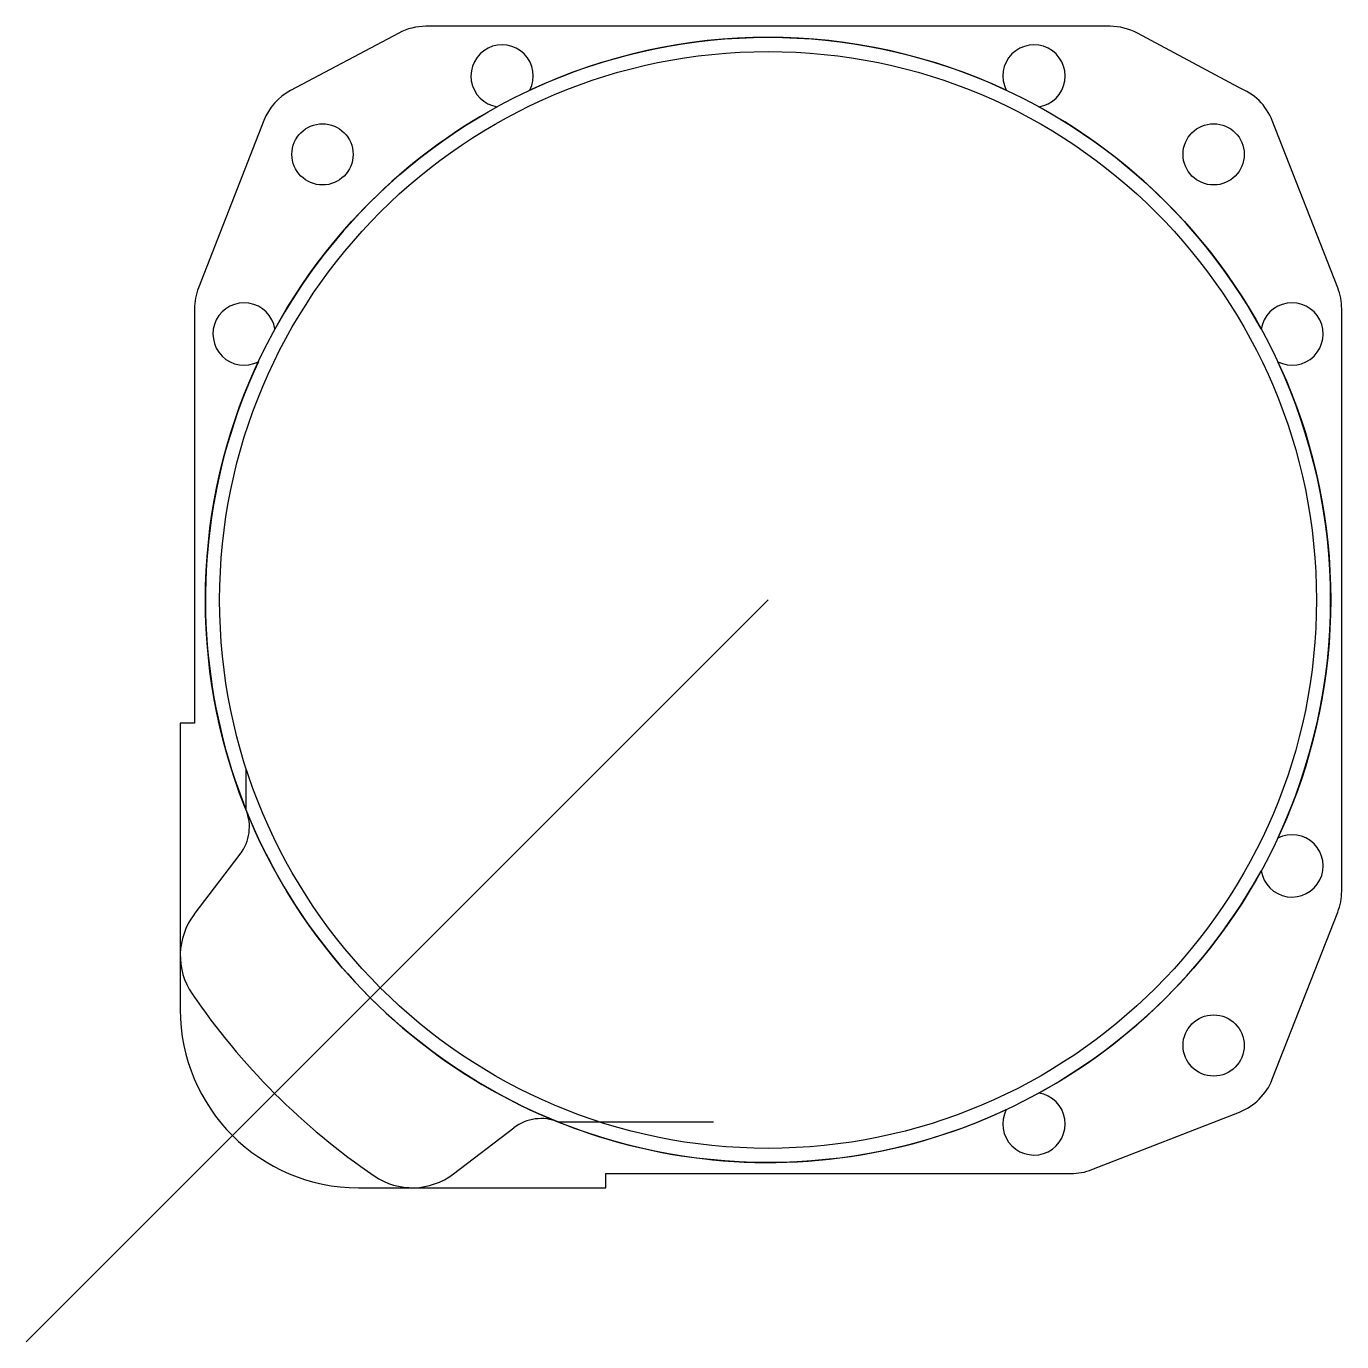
# Model space of a CAD drawing. Header units: millimetres. Extents: x -52.3 to 40.5, y -52.3 to 40.5.
import ezdxf

# ---------------------------------------------------------------- set-up
doc = ezdxf.new("R2010")
doc.units = ezdxf.units.MM
doc.layers.get('0').update_dxf_attribs({"linetype": 'CONTINUOUS'})

msp = doc.modelspace()

# ---------------------------------------------------------------- linework, layer by layer
for p, q in [((-26.049, 39.988), (-33.685, 35.926)), ((24.123, 40.465), (-24.133, 40.465)), ((33.2, 36.145), (26.052, 39.981)), ((-35.568, 33.812), (-40.185, 22.024)), ((40.185, 22.024), (35.568, 33.812)), ((-40.466, 20.536), (-40.466, -8.69)), ((40.465, -20.536), (40.465, 20.536)), ((0, 0), (-31.431, -31.431)), ((0, 0), (-52.327, -52.327)), ((-41.466, -8.69), (-41.466, -28.902)), ((-40.466, -8.69), (-41.466, -8.69)), ((-36.818, -14.818), (-36.818, -11.883)), ((-40.49, -22.195), (-37.238, -17.928)), ((35.568, -33.812), (40.185, -22.024)), ((22.85, -40.186), (33.253, -36.125)), ((-14.818, -36.818), (-3.851, -36.818)), ((-22.195, -40.49), (-17.928, -37.238)), ((-11.433, -40.466), (21.366, -40.466)), ((-11.433, -41.466), (-11.433, -40.466)), ((-28.902, -41.466), (-11.433, -41.466))]:
    msp.add_line(p, q)
msp.add_lwpolyline([(-35.955, 16.803, 0.700836), (16.803, -35.955, 3.086426), (19.104, -34.787, 0.142551), (34.787, -19.104, 3.086426), (35.955, -16.803, 0.222137), (35.955, 16.803, 3.086426), (34.787, 19.104, 0.142551), (19.104, 34.787, 3.086426), (16.803, 35.955, 0.222137), (-16.803, 35.955, 3.086426), (-19.104, 34.787, 0.142551), (-34.787, 19.104, 3.086426)], format="xyb", close=True)
for centre, radius in [((0, 0), 39.688), ((0, 0), 38.688), ((-31.431, 31.431), 2.159), ((31.431, 31.431), 2.159), ((31.431, -31.431), 2.159)]:
    msp.add_circle(centre, radius)
for centre, radius, start, end in [((-24.133, 36.385), 4.08, 90, 118.00644), ((24.123, 36.385), 4.08, 61.78163, 90), ((-31.769, 32.324), 4.08, 118.00644, 158.61426), ((31.769, 32.324), 4.08, 21.38574, 69.47367), ((-36.386, 20.536), 4.08, 158.61426, 180), ((36.385, 20.536), 4.08, 0, 21.38574), ((-39.763, -16.004), 3.175, -37.31366, 21.93869), ((36.385, -20.536), 4.08, -21.38574, 0), ((-36.692, -25.09), 4.775, 142.68634, 214.36442), ((0, 0), 49.225, 214.36442, 225), ((-28.902, -28.902), 12.564, 180, 270), ((31.769, -32.324), 4.08, 291.3259, 338.61426), ((0, 0), 49.225, 225, 235.63558), ((-16.004, -39.763), 3.175, 68.06131, 127.31366), ((-25.09, -36.692), 4.775, 235.63558, 307.31366), ((21.366, -36.386), 4.08, 270, 291.3259)]:
    msp.add_arc(centre, radius, start, end)

doc.saveas('drawing.dxf')
